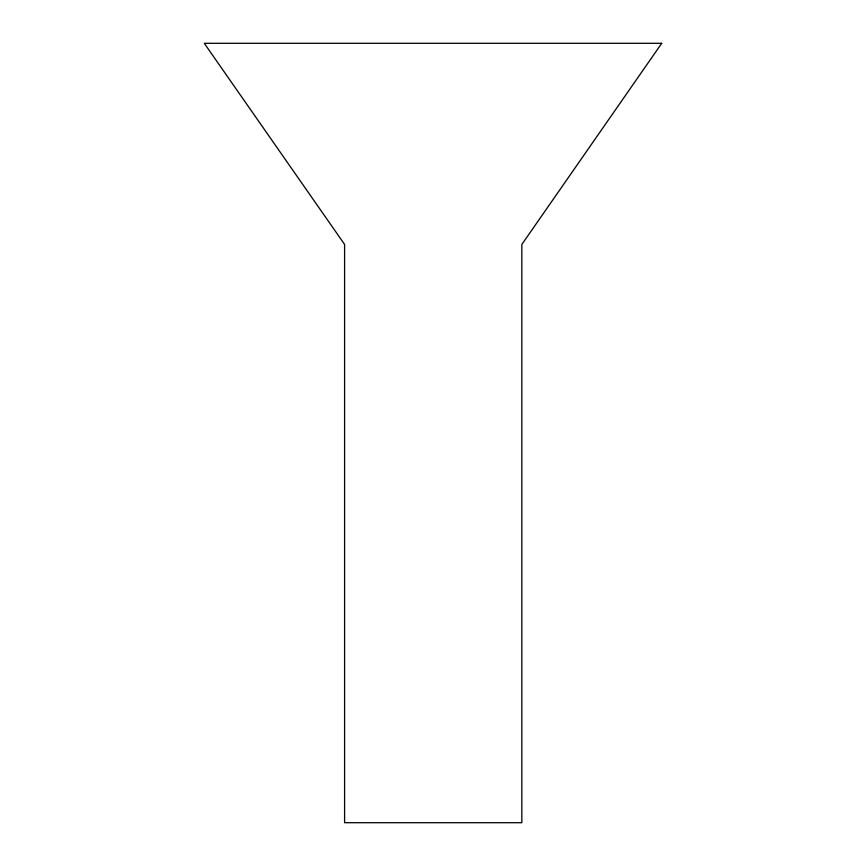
<?xml version="1.0" encoding="UTF-8"?>
<svg xmlns="http://www.w3.org/2000/svg" width="866" height="866" viewBox="0 0 866 866"><rect width="100%" height="100%" fill="white"/><g stroke="black" fill="none" stroke-linecap="round" stroke-linejoin="round"><path stroke-width="1.3" d="M661.721 43.3L521.841 244.439L521.841 822.7L344.592 822.7L344.592 244.439L204.279 43.3L661.721 43.3"/></g></svg>
